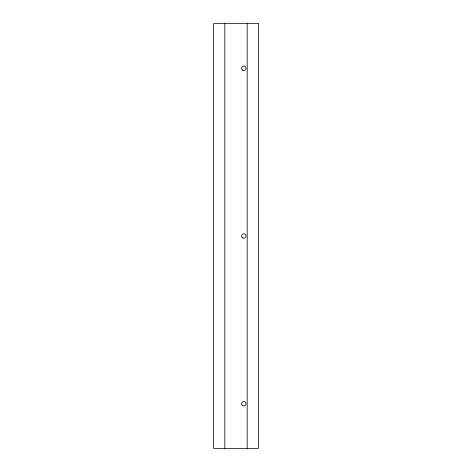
<?xml version="1.0" encoding="UTF-8"?>
<svg xmlns="http://www.w3.org/2000/svg" width="472" height="472" viewBox="0 0 472 472"><rect width="100%" height="100%" fill="white"/><g stroke="black" fill="none" stroke-linecap="round" stroke-linejoin="round"><path stroke-width="0.71" d="M247.18 23.6L247.18 448.4M224.82 23.6L224.82 448.4M258.355 23.6L213.645 23.6L213.645 448.4L258.355 448.4L258.355 23.6M242.708 70.251A2.236 2.236 0 0 0 246.059 68.316A2.236 2.236 0 0 0 242.708 66.381A2.236 2.236 0 0 0 242.708 70.251M242.708 237.935A2.236 2.236 0 0 0 246.059 236A2.236 2.236 0 0 0 242.708 234.065A2.236 2.236 0 0 0 242.708 237.935M242.708 405.619A2.236 2.236 0 0 0 246.059 403.684A2.236 2.236 0 0 0 242.708 401.749A2.236 2.236 0 0 0 242.708 405.619"/></g></svg>
